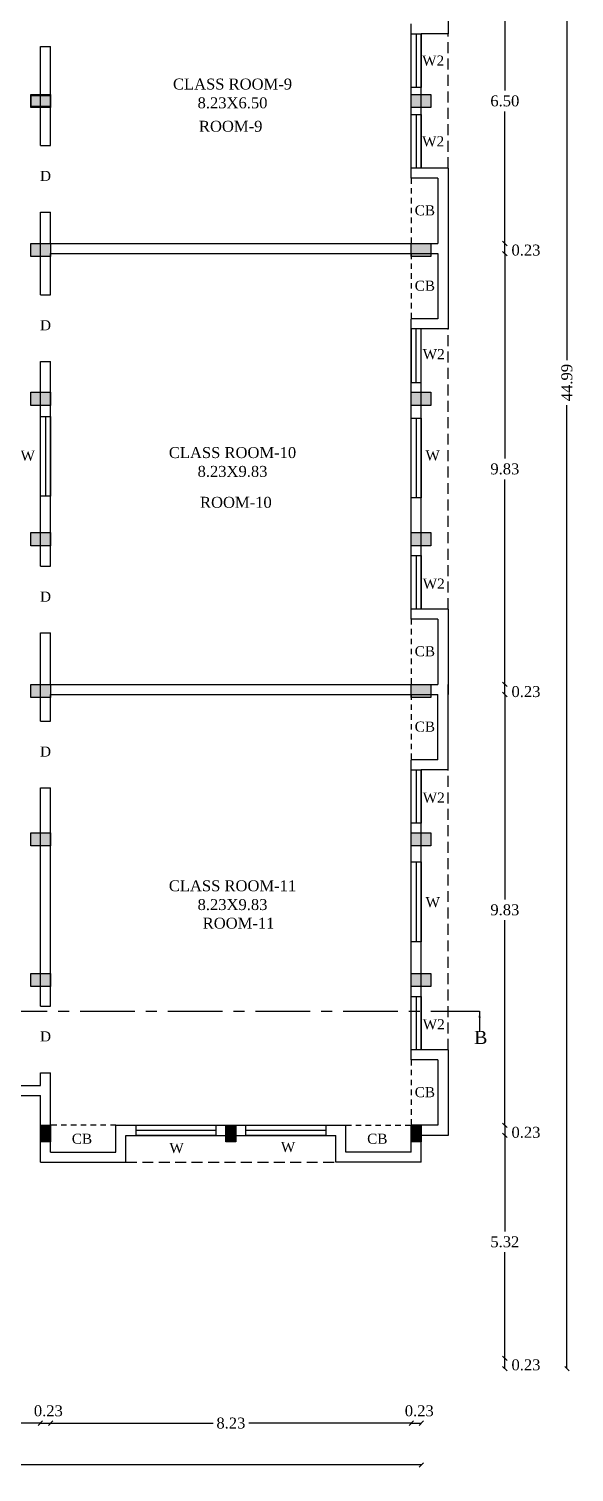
# Model space of a CAD drawing. Header units: metres. Extents: x -53 to 471, y -924 to -843.
# Drawn here: x 81.24 to 93.69, y -921.74 to -888.81 of the extents above; entities that cross this region are included whole.
import ezdxf
from ezdxf.enums import TextEntityAlignment as Align

# ---------------------------------------------------------------- set-up
doc = ezdxf.new("R2010")
doc.units = ezdxf.units.M
doc.header["$MEASUREMENT"] = 0
doc.header["$PDMODE"] = 3
doc.linetypes.add('CENTER', pattern=[2, 1.25, -0.25, 0.25, -0.25])
doc.linetypes.add('HIDDEN', pattern=[0.375, 0.25, -0.125])
doc.layers.get('DEFPOINTS').update_dxf_attribs({"lineweight": 5})
doc.layers.add('BLK_1_FLR_1_BLT_UP_AREA_EXISTING', color=27, linetype='Continuous', lineweight=0)
doc.styles.add('Isa-', font='times.ttf')
doc.styles.add('STYLE2', font='times.ttf')
doc.dimstyles.new('Copy of ISO-25', dxfattribs={"dimscale": 0, "dimtxt": 0.23, "dimasz": 0.1, "dimexe": 1.25, "dimexo": 0.625, "dimgap": 0.11, "dimtad": 0, "dimtih": 1, "dimtoh": 1, "dimzin": 1, "dimdsep": 46, "dimtxsty": 'STYLE2', "dimblk": 'OBLIQUE', "dimcen": 0, "dimse1": 1, "dimse2": 1, "dimclrd": 1, "dimclrt": 3, "dimadec": 0, "dimazin": 2, "dimtfac": 1, "dimtix": 1, "dimtofl": 0, "dimtmove": 0, "dimatfit": 3, "dimfxl": 0, "dimtolj": 1, "dimarcsym": 0})
doc.dimstyles.new('ISO-25', dxfattribs={"dimscale": 0, "dimtxt": 0.23, "dimasz": 0.15, "dimexe": 1.25, "dimexo": 0.625, "dimgap": 0.11, "dimtad": 0, "dimtih": 1, "dimtoh": 1, "dimzin": 1, "dimdsep": 46, "dimtxsty": 'STYLE2', "dimblk": 'OBLIQUE', "dimcen": 0, "dimse1": 1, "dimse2": 1, "dimclrd": 1, "dimclrt": 3, "dimadec": 0, "dimazin": 2, "dimtfac": 1, "dimtix": 1, "dimtofl": 0, "dimtmove": 0, "dimatfit": 3, "dimfxl": 0, "dimtolj": 1, "dimarcsym": 0})

# ---------------------------------------------------------------- blocks, each defined once
blk = doc.blocks.new('_Oblique')
at = {"color": 0, "linetype": 'ByBlock', "lineweight": -2}
blk.add_line((-0.5, -0.5), (0.5, 0.5), dxfattribs=at)
blk = doc.blocks.new('*D91')
at = {"color": 1, "lineweight": -2}
for p, q in [((37.518, -921.58), (63.352, -921.58)), ((90.198, -921.58), (64.364, -921.58))]:
    blk.add_line(p, q, dxfattribs=at)
at = {"layer": 'DEFPOINTS', "color": 0}
for p in [(37.518, -914.061), (90.198, -914.061), (90.198, -921.58)]:
    blk.add_point(p, dxfattribs=at)
at = {"color": 1, "lineweight": -2, "xscale": 0.1, "yscale": 0.1, "zscale": 0.1, "rotation": 180}
blk.add_blockref('_Oblique', (37.518, -921.58), dxfattribs=at)
at = {"color": 1, "lineweight": -2, "xscale": 0.1, "yscale": 0.1, "zscale": 0.1}
blk.add_blockref('_Oblique', (90.198, -921.58), dxfattribs=at)
at = {"color": 3, "lineweight": 25, "insert": (63.858, -921.58), "char_height": 0.25, "attachment_point": 5, "style": 'STYLE2'}
blk.add_mtext('\\A1;52.68', dxfattribs=at)
blk = doc.blocks.new('*D93')
at = {"color": 1, "lineweight": -2}
for p, q in [((93.522, -874.388), (93.522, -896.37)), ((93.522, -919.381), (93.522, -897.399))]:
    blk.add_line(p, q, dxfattribs=at)
at = {"layer": 'DEFPOINTS', "color": 0}
for p in [(84.788, -874.388), (93.522, -874.388), (72.358, -919.381)]:
    blk.add_point(p, dxfattribs=at)
at = {"color": 1, "lineweight": -2, "xscale": 0.1, "yscale": 0.1, "zscale": 0.1}
for p, rotation in [((93.522, -874.388), 90), ((93.522, -919.381), 270)]:
    blk.add_blockref('_Oblique', p, dxfattribs=dict(at, rotation=rotation))
at = {"color": 3, "lineweight": 25, "insert": (93.522, -896.884), "char_height": 0.25, "attachment_point": 5, "rotation": 90, "style": 'STYLE2'}
blk.add_mtext('\\A1;44.99', dxfattribs=at)
blk = doc.blocks.new('*D105')
at = {"color": 1, "lineweight": -2}
for p, q in [((79.068, -920.627), (79.865, -920.627)), ((81.508, -920.627), (80.711, -920.627))]:
    blk.add_line(p, q, dxfattribs=at)
at = {"layer": 'DEFPOINTS', "color": 0}
for p in [(79.068, -912.921), (81.508, -913.151), (81.508, -920.627)]:
    blk.add_point(p, dxfattribs=at)
at = {"color": 1, "lineweight": -2, "xscale": 0.1, "yscale": 0.1, "zscale": 0.1, "rotation": 180}
blk.add_blockref('_Oblique', (79.068, -920.627), dxfattribs=at)
at = {"color": 1, "lineweight": -2, "xscale": 0.1, "yscale": 0.1, "zscale": 0.1}
blk.add_blockref('_Oblique', (81.508, -920.627), dxfattribs=at)
at = {"color": 3, "lineweight": 25, "insert": (80.288, -920.627), "char_height": 0.25, "attachment_point": 5, "style": 'STYLE2'}
blk.add_mtext('\\A1;2.44', dxfattribs=at)
blk = doc.blocks.new('*D106')
at = {"color": 1, "lineweight": -2}
blk.add_line((81.508, -920.627), (81.738, -920.627), dxfattribs=at)
at = {"layer": 'DEFPOINTS', "color": 0}
for p in [(81.508, -913.151), (81.738, -913.831), (81.738, -920.627)]:
    blk.add_point(p, dxfattribs=at)
at = {"color": 1, "lineweight": -2, "xscale": 0.1, "yscale": 0.1, "zscale": 0.1, "rotation": 180}
blk.add_blockref('_Oblique', (81.508, -920.627), dxfattribs=at)
at = {"color": 1, "lineweight": -2, "xscale": 0.1, "yscale": 0.1, "zscale": 0.1}
blk.add_blockref('_Oblique', (81.738, -920.627), dxfattribs=at)
at = {"color": 3, "lineweight": 25, "insert": (81.688, -920.347), "char_height": 0.25, "attachment_point": 5, "style": 'STYLE2'}
blk.add_mtext('\\A1;0.23', dxfattribs=at)
blk = doc.blocks.new('*D107')
at = {"color": 1, "lineweight": -2}
for p, q in [((81.738, -920.627), (85.447, -920.627)), ((89.968, -920.627), (86.26, -920.627))]:
    blk.add_line(p, q, dxfattribs=at)
at = {"layer": 'DEFPOINTS', "color": 0}
for p in [(81.738, -913.831), (89.968, -913.831), (89.968, -920.627)]:
    blk.add_point(p, dxfattribs=at)
at = {"color": 1, "lineweight": -2, "xscale": 0.1, "yscale": 0.1, "zscale": 0.1, "rotation": 180}
blk.add_blockref('_Oblique', (81.738, -920.627), dxfattribs=at)
at = {"color": 1, "lineweight": -2, "xscale": 0.1, "yscale": 0.1, "zscale": 0.1}
blk.add_blockref('_Oblique', (89.968, -920.627), dxfattribs=at)
at = {"color": 3, "lineweight": 25, "insert": (85.853, -920.627), "char_height": 0.25, "attachment_point": 5, "style": 'STYLE2'}
blk.add_mtext('\\A1;8.23', dxfattribs=at)
blk = doc.blocks.new('*D108')
at = {"color": 1, "lineweight": -2}
blk.add_line((89.968, -920.627), (90.198, -920.627), dxfattribs=at)
at = {"layer": 'DEFPOINTS', "color": 0}
for p in [(89.968, -913.831), (90.198, -914.061), (90.198, -920.627)]:
    blk.add_point(p, dxfattribs=at)
at = {"color": 1, "lineweight": -2, "xscale": 0.1, "yscale": 0.1, "zscale": 0.1, "rotation": 180}
blk.add_blockref('_Oblique', (89.968, -920.627), dxfattribs=at)
at = {"color": 1, "lineweight": -2, "xscale": 0.1, "yscale": 0.1, "zscale": 0.1}
blk.add_blockref('_Oblique', (90.198, -920.627), dxfattribs=at)
at = {"color": 3, "lineweight": 25, "insert": (90.152, -920.347), "char_height": 0.25, "attachment_point": 5, "style": 'STYLE2'}
blk.add_mtext('\\A1;0.23', dxfattribs=at)
blk = doc.blocks.new('*D114')
at = {"color": 1, "lineweight": -2}
blk.add_line((92.105, -919.381), (92.105, -919.151), dxfattribs=at)
at = {"layer": 'DEFPOINTS', "color": 0}
for p in [(71.898, -919.151), (72.358, -919.381), (92.105, -919.151)]:
    blk.add_point(p, dxfattribs=at)
at = {"color": 1, "lineweight": -2, "xscale": 0.1, "yscale": 0.1, "zscale": 0.1}
for p, rotation in [((92.105, -919.151), 90), ((92.105, -919.381), 270)]:
    blk.add_blockref('_Oblique', p, dxfattribs=dict(at, rotation=rotation))
at = {"color": 3, "lineweight": 25, "insert": (92.587, -919.299), "char_height": 0.25, "attachment_point": 5, "style": 'STYLE2'}
blk.add_mtext('\\A1;0.23', dxfattribs=at)
blk = doc.blocks.new('*D115')
at = {"color": 1, "lineweight": -2}
for p, q in [((92.105, -913.831), (92.105, -916.253)), ((92.105, -919.151), (92.105, -916.728))]:
    blk.add_line(p, q, dxfattribs=at)
at = {"layer": 'DEFPOINTS', "color": 0}
for p in [(89.968, -913.831), (92.105, -913.831), (71.898, -919.151)]:
    blk.add_point(p, dxfattribs=at)
at = {"color": 1, "lineweight": -2, "xscale": 0.1, "yscale": 0.1, "zscale": 0.1}
for p, rotation in [((92.105, -913.831), 90), ((92.105, -919.151), 270)]:
    blk.add_blockref('_Oblique', p, dxfattribs=dict(at, rotation=rotation))
at = {"color": 3, "lineweight": 25, "insert": (92.105, -916.491), "char_height": 0.25, "attachment_point": 5, "style": 'STYLE2'}
blk.add_mtext('\\A1;5.32', dxfattribs=at)
blk = doc.blocks.new('*D116')
at = {"color": 1, "lineweight": -2}
blk.add_line((92.105, -913.831), (92.105, -914.061), dxfattribs=at)
at = {"layer": 'DEFPOINTS', "color": 0}
for p in [(89.968, -913.831), (90.198, -914.061), (92.105, -914.061)]:
    blk.add_point(p, dxfattribs=at)
at = {"color": 1, "lineweight": -2, "xscale": 0.1, "yscale": 0.1, "zscale": 0.1}
for p, rotation in [((92.105, -913.831), 90), ((92.105, -914.061), 270)]:
    blk.add_blockref('_Oblique', p, dxfattribs=dict(at, rotation=rotation))
at = {"color": 3, "lineweight": 25, "insert": (92.587, -913.993), "char_height": 0.25, "attachment_point": 5, "style": 'STYLE2'}
blk.add_mtext('\\A1;0.23', dxfattribs=at)
blk = doc.blocks.new('*D117')
at = {"color": 1, "lineweight": -2}
for p, q in [((92.105, -904.001), (92.105, -908.678)), ((92.105, -913.831), (92.105, -909.153))]:
    blk.add_line(p, q, dxfattribs=at)
at = {"layer": 'DEFPOINTS', "color": 0}
for p in [(89.968, -904.001), (92.105, -904.001), (90.198, -913.831)]:
    blk.add_point(p, dxfattribs=at)
at = {"color": 1, "lineweight": -2, "xscale": 0.1, "yscale": 0.1, "zscale": 0.1}
for p, rotation in [((92.105, -904.001), 90), ((92.105, -913.831), 270)]:
    blk.add_blockref('_Oblique', p, dxfattribs=dict(at, rotation=rotation))
at = {"color": 3, "lineweight": 25, "insert": (92.105, -908.916), "char_height": 0.25, "attachment_point": 5, "style": 'STYLE2'}
blk.add_mtext('\\A1;9.83', dxfattribs=at)
blk = doc.blocks.new('*D128')
at = {"color": 1, "lineweight": -2}
blk.add_line((92.105, -904.001), (92.105, -903.771), dxfattribs=at)
at = {"layer": 'DEFPOINTS', "color": 0}
for p in [(89.968, -903.771), (92.105, -903.771), (89.968, -904.001)]:
    blk.add_point(p, dxfattribs=at)
at = {"color": 1, "lineweight": -2, "xscale": 0.1, "yscale": 0.1, "zscale": 0.1}
for p, rotation in [((92.105, -903.771), 90), ((92.105, -904.001), 270)]:
    blk.add_blockref('_Oblique', p, dxfattribs=dict(at, rotation=rotation))
at = {"color": 3, "lineweight": 25, "insert": (92.587, -903.937), "char_height": 0.25, "attachment_point": 5, "style": 'STYLE2'}
blk.add_mtext('\\A1;0.23', dxfattribs=at)
blk = doc.blocks.new('*D129')
at = {"color": 1, "lineweight": -2}
for p, q in [((92.105, -893.941), (92.105, -898.618)), ((92.105, -903.771), (92.105, -899.093))]:
    blk.add_line(p, q, dxfattribs=at)
at = {"layer": 'DEFPOINTS', "color": 0}
for p in [(89.968, -893.941), (92.105, -893.941), (89.968, -903.771)]:
    blk.add_point(p, dxfattribs=at)
at = {"color": 1, "lineweight": -2, "xscale": 0.1, "yscale": 0.1, "zscale": 0.1}
for p, rotation in [((92.105, -893.941), 90), ((92.105, -903.771), 270)]:
    blk.add_blockref('_Oblique', p, dxfattribs=dict(at, rotation=rotation))
at = {"color": 3, "lineweight": 25, "insert": (92.105, -898.856), "char_height": 0.25, "attachment_point": 5, "style": 'STYLE2'}
blk.add_mtext('\\A1;9.83', dxfattribs=at)
blk = doc.blocks.new('*D130')
at = {"color": 1, "lineweight": -2}
blk.add_line((92.105, -893.941), (92.105, -893.711), dxfattribs=at)
at = {"layer": 'DEFPOINTS', "color": 0}
for p in [(89.968, -893.711), (92.105, -893.711), (89.968, -893.941)]:
    blk.add_point(p, dxfattribs=at)
at = {"color": 1, "lineweight": -2, "xscale": 0.1, "yscale": 0.1, "zscale": 0.1}
for p, rotation in [((92.105, -893.711), 90), ((92.105, -893.941), 270)]:
    blk.add_blockref('_Oblique', p, dxfattribs=dict(at, rotation=rotation))
at = {"color": 3, "lineweight": 25, "insert": (92.587, -893.863), "char_height": 0.25, "attachment_point": 5, "style": 'STYLE2'}
blk.add_mtext('\\A1;0.23', dxfattribs=at)
blk = doc.blocks.new('*D131')
at = {"color": 1, "lineweight": -2}
for p, q in [((92.105, -887.208), (92.105, -890.222)), ((92.105, -893.711), (92.105, -890.697))]:
    blk.add_line(p, q, dxfattribs=at)
at = {"layer": 'DEFPOINTS', "color": 0}
for p in [(89.968, -887.208), (92.105, -887.208), (89.968, -893.711)]:
    blk.add_point(p, dxfattribs=at)
at = {"color": 1, "lineweight": -2, "xscale": 0.1, "yscale": 0.1, "zscale": 0.1}
for p, rotation in [((92.105, -887.208), 90), ((92.105, -893.711), 270)]:
    blk.add_blockref('_Oblique', p, dxfattribs=dict(at, rotation=rotation))
at = {"color": 3, "lineweight": 25, "insert": (92.105, -890.459), "char_height": 0.25, "attachment_point": 5, "style": 'STYLE2'}
blk.add_mtext('\\A1;6.50', dxfattribs=at)
blk = doc.blocks.new('dghtreh')
blk.add_hatch(color=5).paths.add_polyline_path([(1278.195, 148.893), (1277.965, 148.893), (1277.965, 148.443), (1278.195, 148.443)])
at = {"color": 5}
blk.add_lwpolyline([(1277.965, 148.893), (1277.965, 148.443), (1278.195, 148.443), (1278.195, 148.893)], close=True, dxfattribs=at)
blk = doc.blocks.new('FF COLUMN')
for color, points in [(5, [(38.81, -16.221), (38.36, -16.221), (38.36, -15.921), (38.81, -15.921)]), (4, [(47.04, -15.921), (47.49, -15.921), (47.49, -16.221), (47.04, -16.221)]), (5, [(38.81, -19.622), (38.36, -19.622), (38.36, -19.322), (38.81, -19.322)]), (4, [(47.04, -19.322), (47.49, -19.322), (47.49, -19.622), (47.04, -19.622)]), (5, [(38.81, -23.017), (38.36, -23.017), (38.36, -22.717), (38.81, -22.717)]), (4, [(47.04, -22.717), (47.49, -22.717), (47.49, -23.017), (47.04, -23.017)]), (5, [(38.81, -26.217), (38.36, -26.217), (38.36, -25.917), (38.81, -25.917)]), (4, [(47.04, -25.917), (47.49, -25.917), (47.49, -26.217), (47.04, -26.217)]), (5, [(38.81, -29.682), (38.36, -29.682), (38.36, -29.382), (38.81, -29.382)]), (4, [(47.04, -29.382), (47.49, -29.382), (47.49, -29.682), (47.04, -29.682)]), (5, [(38.81, -33.068), (38.36, -33.068), (38.36, -32.768), (38.81, -32.768)]), (4, [(47.04, -32.768), (47.49, -32.768), (47.49, -33.068), (47.04, -33.068)]), (5, [(38.81, -36.277), (38.36, -36.277), (38.36, -35.977), (38.81, -35.977)]), (4, [(47.04, -35.977), (47.49, -35.977), (47.49, -36.277), (47.04, -36.277)]), (2, [(38.58, -39.822), (38.81, -39.822), (38.81, -39.442), (38.58, -39.442)]), (2, [(42.81, -39.822), (43.04, -39.822), (43.04, -39.442), (42.81, -39.442)]), (2, [(47.04, -39.822), (47.27, -39.822), (47.27, -39.442), (47.04, -39.442)])]:
    blk.add_hatch(color=color).paths.add_polyline_path(points)
at = {"color": 5}
for points in [[(38.81, -16.221), (38.36, -16.221), (38.36, -15.921), (38.81, -15.921)], [(38.81, -19.622), (38.36, -19.622), (38.36, -19.322), (38.81, -19.322)], [(38.81, -23.017), (38.36, -23.017), (38.36, -22.717), (38.81, -22.717)], [(38.81, -26.217), (38.36, -26.217), (38.36, -25.917), (38.81, -25.917)], [(38.81, -29.682), (38.36, -29.682), (38.36, -29.382), (38.81, -29.382)], [(38.81, -33.068), (38.36, -33.068), (38.36, -32.768), (38.81, -32.768)], [(38.81, -36.277), (38.36, -36.277), (38.36, -35.977), (38.81, -35.977)]]:
    blk.add_lwpolyline(points, close=True, dxfattribs=at)
at = {"color": 4}
for points in [[(47.04, -15.921), (47.49, -15.921), (47.49, -16.221), (47.04, -16.221)], [(47.04, -19.322), (47.49, -19.322), (47.49, -19.622), (47.04, -19.622)], [(47.04, -22.717), (47.49, -22.717), (47.49, -23.017), (47.04, -23.017)], [(47.04, -25.917), (47.49, -25.917), (47.49, -26.217), (47.04, -26.217)], [(47.04, -29.382), (47.49, -29.382), (47.49, -29.682), (47.04, -29.682)], [(47.04, -32.768), (47.49, -32.768), (47.49, -33.068), (47.04, -33.068)], [(47.04, -35.977), (47.49, -35.977), (47.49, -36.277), (47.04, -36.277)]]:
    blk.add_lwpolyline(points, close=True, dxfattribs=at)
at = {"color": 2}
for points in [[(38.58, -39.822), (38.58, -39.442), (38.81, -39.442), (38.81, -39.822)], [(42.81, -39.822), (42.81, -39.442), (43.04, -39.442), (43.04, -39.822)], [(47.04, -39.822), (47.04, -39.442), (47.27, -39.442), (47.27, -39.822)]]:
    blk.add_lwpolyline(points, close=True, dxfattribs=at)

msp = doc.modelspace()

# ---------------------------------------------------------------- linework, layer by layer
at = {"lineweight": -3}
for p, q in [((90.80806, -886.97821), (90.80806, -888.92821)), ((89.96806, -892.22055), (89.96806, -888.69821)), ((90.19806, -891.99055), (90.19806, -888.92821)), ((90.80806, -888.92821), (90.19806, -888.92821)), ((81.50806, -891.47554), (81.50806, -889.21321)), ((81.50806, -889.21321), (81.73806, -889.21321)), ((81.73806, -891.47554), (81.73806, -889.21321)), ((81.50806, -891.47554), (81.73806, -891.47554)), ((90.80806, -891.99055), (90.19806, -891.99055)), ((90.80806, -891.99055), (90.80806, -893.94055)), ((90.57806, -892.22055), (89.96806, -892.22055)), ((90.57806, -892.22055), (90.57806, -893.71055)), ((81.50806, -894.88283), (81.50806, -892.99554)), ((81.50806, -892.99554), (81.73806, -892.99554)), ((81.73806, -893.71055), (81.73806, -892.99554)), ((81.73806, -893.71055), (90.57806, -893.71055)), ((90.80806, -893.71055), (90.80806, -895.66055)), ((81.73806, -894.88283), (81.73806, -893.94055)), ((81.73806, -893.94055), (90.57806, -893.94055)), ((90.57806, -893.94055), (90.57806, -895.43055)), ((81.50806, -894.88283), (81.73806, -894.88283)), ((89.96806, -902.28055), (89.96806, -895.43055)), ((90.57806, -895.43055), (89.96806, -895.43055)), ((90.19806, -902.05055), (90.19806, -895.66055)), ((90.80806, -895.66055), (90.19806, -895.66055)), ((81.50806, -901.07643), (81.50806, -896.40283)), ((81.50806, -896.40283), (81.73806, -896.40283)), ((81.73806, -901.07643), (81.73806, -896.40283)), ((81.50806, -901.07643), (81.73806, -901.07643)), ((90.57806, -902.28055), (89.96806, -902.28055)), ((90.80806, -902.05055), (90.19806, -902.05055)), ((90.57806, -902.28055), (90.57806, -903.77055)), ((90.80806, -902.05055), (90.80806, -904.00055)), ((81.50806, -904.61055), (81.50806, -902.59643)), ((81.50806, -902.59643), (81.73806, -902.59643)), ((81.73806, -903.77055), (81.73806, -902.59643)), ((81.73806, -903.77055), (90.57806, -903.77055)), ((90.80806, -905.72055), (90.80806, -903.77055)), ((81.73806, -904.61055), (81.73806, -904.00055)), ((81.73806, -904.00055), (90.57806, -904.00055)), ((90.57806, -905.49055), (90.57806, -904.00055)), ((81.50806, -904.61055), (81.73806, -904.61055)), ((89.96806, -912.34055), (89.96806, -905.49055)), ((90.57806, -905.49055), (89.96806, -905.49055)), ((90.19806, -912.11055), (90.19806, -905.72055)), ((90.80806, -905.72055), (90.19806, -905.72055)), ((81.50806, -911.10984), (81.50806, -906.13055)), ((81.50806, -906.13055), (81.73806, -906.13055)), ((81.73806, -910.47055), (81.73806, -906.13055)), ((81.73806, -911.10984), (81.73806, -909.79643)), ((81.50806, -911.10984), (81.73806, -911.10984)), ((90.80806, -912.11055), (90.19806, -912.11055)), ((90.80806, -912.11055), (90.80806, -914.06055)), ((90.57806, -912.34055), (89.96806, -912.34055)), ((90.57806, -912.34055), (90.57806, -913.83055)), ((81.50806, -912.92055), (81.50806, -912.62984)), ((81.50806, -912.62984), (81.73806, -912.62984)), ((81.73806, -914.44055), (81.73806, -912.62984)), ((79.06806, -912.92055), (81.50806, -912.92055)), ((79.06806, -913.15055), (81.50806, -913.15055)), ((81.50806, -914.67055), (81.50806, -913.15055)), ((83.22806, -913.83055), (88.47806, -913.83055)), ((83.22806, -914.44055), (83.22806, -913.83055)), ((88.47806, -914.44055), (88.47806, -913.83055)), ((89.96806, -914.44055), (89.96806, -913.83055)), ((90.57806, -913.83055), (89.96806, -913.83055)), ((83.45806, -914.06055), (88.24806, -914.06055)), ((83.45806, -914.67055), (83.45806, -914.06055)), ((88.24806, -914.67055), (88.24806, -914.06055)), ((90.19806, -914.67055), (90.19806, -914.06055)), ((90.80806, -914.06055), (90.19806, -914.06055)), ((81.73806, -914.44055), (83.22806, -914.44055)), ((89.96806, -914.44055), (88.47806, -914.44055)), ((81.50806, -914.67055), (83.45806, -914.67055)), ((90.19806, -914.67055), (88.24806, -914.67055))]:
    msp.add_line(p, q, dxfattribs=at)
at = {"color": 1, "lineweight": -3}
for p, q in [((90.08306, -888.92821), (90.08306, -890.14821)), ((90.08306, -890.77055), (90.08306, -891.99055)), ((90.08306, -896.88055), (90.08306, -895.66055)), ((81.62306, -897.65538), (81.62306, -899.47538)), ((90.08306, -897.69445), (90.08306, -899.51445)), ((90.08306, -900.83055), (90.08306, -902.05055)), ((90.08306, -905.72055), (90.08306, -906.94055)), ((90.08306, -907.82188), (90.08306, -909.64188)), ((90.08306, -910.89055), (90.08306, -912.11055)), ((85.50806, -913.94555), (83.68806, -913.94555)), ((88.01806, -913.94555), (86.19806, -913.94555))]:
    msp.add_line(p, q, dxfattribs=at)
at = {"color": 1, "linetype": 'HIDDEN', "lineweight": -3}
for p, q in [((90.80806, -891.99055), (90.80806, -888.92821)), ((90.80806, -902.05055), (90.80806, -895.66055)), ((90.80806, -912.11055), (90.80806, -905.72055)), ((90.80806, -912.11055), (90.80806, -905.72055)), ((83.45806, -914.67055), (88.24806, -914.67055))]:
    msp.add_line(p, q, dxfattribs=at)
at = {"color": 41, "linetype": 'HIDDEN', "lineweight": -3, "ltscale": 0.5}
for p, q in [((89.96806, -892.22055), (89.96806, -893.71055)), ((89.96806, -893.94055), (89.96806, -895.43055)), ((89.96806, -902.28055), (89.96806, -903.77055)), ((89.96806, -904.00055), (89.96806, -905.49055)), ((89.96806, -912.34055), (89.96806, -913.83055)), ((83.22806, -913.83055), (81.73806, -913.83055)), ((88.47806, -913.83055), (89.96806, -913.83055))]:
    msp.add_line(p, q, dxfattribs=at)
at = {"color": 5, "linetype": 'CENTER', "lineweight": -3}
msp.add_line((36.41245, -911.22457), (91.52807, -911.22457), dxfattribs=at)
at = {"color": 2, "lineweight": -3}
for points in [[(90.19806, -890.14821), (89.96806, -890.14821), (89.96806, -888.92821), (90.19806, -888.92821)], [(90.19806, -891.99055), (89.96806, -891.99055), (89.96806, -890.77055), (90.19806, -890.77055)], [(90.19806, -895.66055), (89.96806, -895.66055), (89.96806, -896.88055), (90.19806, -896.88055)], [(81.73806, -899.47538), (81.50806, -899.47538), (81.50806, -897.65538), (81.73806, -897.65538)], [(90.19806, -899.51445), (89.96806, -899.51445), (89.96806, -897.69445), (90.19806, -897.69445)], [(90.19806, -902.05055), (89.96806, -902.05055), (89.96806, -900.83055), (90.19806, -900.83055)], [(90.19806, -906.94055), (89.96806, -906.94055), (89.96806, -905.72055), (90.19806, -905.72055)], [(90.19806, -909.64188), (89.96806, -909.64188), (89.96806, -907.82188), (90.19806, -907.82188)], [(90.19806, -912.11055), (89.96806, -912.11055), (89.96806, -910.89055), (90.19806, -910.89055)], [(83.68806, -914.06055), (83.68806, -913.83055), (85.50806, -913.83055), (85.50806, -914.06055)], [(86.19806, -914.06055), (86.19806, -913.83055), (88.01806, -913.83055), (88.01806, -914.06055)]]:
    msp.add_lwpolyline(points, close=True, dxfattribs=at)
at = {"layer": 'BLK_1_FLR_1_BLT_UP_AREA_EXISTING', "color": 27}
msp.add_lwpolyline([(79.06806, -913.15055), (81.50806, -913.15055), (81.50806, -914.67055), (83.45806, -914.67055), (83.45806, -914.06055), (88.24806, -914.06055), (88.24806, -914.67055), (90.19806, -914.67055), (90.19806, -914.06055), (90.80806, -914.06055), (90.80806, -912.11055), (90.19806, -912.11055), (90.19806, -905.72055), (90.80806, -905.72055), (90.80806, -902.05055), (90.19806, -902.05055), (90.19806, -895.66055), (90.80806, -895.66055), (90.80806, -891.99055), (90.19806, -891.99055), (90.19806, -888.92821), (90.80806, -888.92821), (90.80806, -886.97821)], dxfattribs=at)

# ---------------------------------------------------------------- block references
msp.add_blockref('FF COLUMN', (42.92806, -874.38836))
at = {"color": 4, "lineweight": -3, "rotation": 270}
msp.add_blockref('dghtreh', (-67.15497, 387.62091), dxfattribs=at)

# ---------------------------------------------------------------- texts
at = {"color": 4, "lineweight": -3, "style": 'Isa-'}
for s, p in [('W2', (90.46866, -889.65177)), ('W2', (90.46866, -891.49411)), ('D', (81.62306, -892.283)), ('CB', (90.27965, -893.069)), ('CB', (90.27965, -894.789)), ('D', (81.62306, -895.69029)), ('W', (81.21732, -898.66451)), ('W', (90.4572, -898.66175)), ('D', (81.62306, -901.88389)), ('W2', (90.48245, -901.5856)), ('CB', (90.27965, -903.129)), ('CB', (90.27965, -904.849)), ('D', (81.62306, -905.41801)), ('W2', (90.48245, -906.46773)), ('W', (90.4599, -908.85449)), ('W2', (90.48245, -911.64026)), ('D', (81.62306, -911.9173)), ('CB', (90.27965, -913.189)), ('CB', (82.45494, -914.25244)), ('CB', (89.19494, -914.25244)), ('W', (84.61348, -914.4626)), ('W', (87.15803, -914.43932))]:
    msp.add_text(s, height=0.23, dxfattribs=at).set_placement(p, align=Align.CENTER)
at = {"lineweight": -3, "style": 'Isa-'}
for s, p in [('CLASS ROOM-9', (85.89037, -890.19722)), ('8.23X6.50', (85.89037, -890.62613)), ('CLASS ROOM-10', (85.89037, -898.60611)), ('8.23X9.83', (85.89037, -899.03502)), ('CLASS ROOM-11', (85.89037, -908.49038)), ('8.23X9.83', (85.89037, -908.91929))]:
    msp.add_text(s, height=0.25, dxfattribs=at).set_placement(p, align=Align.CENTER)
at = {"color": 23, "lineweight": -3, "style": 'Isa-'}
for s, p in [('ROOM-9', (85.12451, -891.16019)), ('ROOM-10', (85.14869, -899.74084)), ('ROOM-11', (85.21011, -909.34347))]:
    msp.add_text(s, height=0.25, dxfattribs=at).set_placement(p)
at = {"color": 4, "lineweight": -3, "style": 'Isa-'}
msp.add_text('W2', height=0.23, rotation=360, dxfattribs=at).set_placement((90.48245, -896.34986), align=Align.CENTER)
at = {"color": 2, "lineweight": -3, "style": 'Isa-'}
msp.add_text('B', height=0.3, dxfattribs=at).set_placement((91.40406, -911.97525))

# ---------------------------------------------------------------- dimensions: what is measured, and where the dimension line sits
at = {"lineweight": 25}
dim = msp.add_linear_dim(base=(93.52226, -874.38836), p1=(72.35806, -919.38055), p2=(84.78806, -874.38836), angle=90, dimstyle='Copy of ISO-25', override={"dimscale": 1, "dimtxt": 0.25}, dxfattribs=at)
dim.commit()
dim.dimension.update_dxf_attribs({"geometry": '*D93', "text_midpoint": (93.52226, -896.88446), "text_rotation": 90})
for base, p1, p2, picture, middle in [((92.10519, -887.20821), (89.96806, -893.71055), (89.96806, -887.20821), '*D131', (92.10519, -890.45938)), ((92.10519, -893.94055), (89.96806, -903.77055), (89.96806, -893.94055), '*D129', (92.10519, -898.85555)), ((92.10519, -904.00055), (90.19806, -913.83055), (89.96806, -904.00055), '*D117', (92.10519, -908.91555)), ((92.10519, -913.83055), (71.89806, -919.15055), (89.96806, -913.83055), '*D115', (92.10519, -916.49055))]:
    dim = msp.add_linear_dim(base=base, p1=p1, p2=p2, angle=90, dimstyle='Copy of ISO-25', override={"dimscale": 1, "dimtxt": 0.25, "dimtmove": 1}, dxfattribs=at)
    dim.commit()
    dim.dimension.update_dxf_attribs({"geometry": picture, "text_midpoint": middle})
for base, p1, p2, picture, middle in [((92.10519, -893.71055), (89.96806, -893.94055), (89.96806, -893.71055), '*D130', (92.58709, -893.86339)), ((92.10519, -903.77055), (89.96806, -904.00055), (89.96806, -903.77055), '*D128', (92.58709, -903.93667)), ((92.10519, -914.06055), (89.96806, -913.83055), (90.19806, -914.06055), '*D116', (92.58709, -913.99346)), ((92.10519, -919.15055), (72.35806, -919.38055), (71.89806, -919.15055), '*D114', (92.58709, -919.29851))]:
    dim = msp.add_linear_dim(base=base, p1=p1, p2=p2, angle=90, dimstyle='Copy of ISO-25', override={"dimscale": 1, "dimtxt": 0.25, "dimtmove": 2}, dxfattribs=at)
    dim.commit()
    dim.dimension.update_dxf_attribs({"geometry": picture, "text_midpoint": middle, "dimtype": 160})
for base, p1, p2, override, picture, middle in [((81.50806, -920.62681), (79.06806, -912.92055), (81.50806, -913.15055), {"dimscale": 1, "dimtxt": 0.25, "dimtmove": 1}, '*D105', (80.28806, -920.62681)), ((89.96806, -920.62681), (81.73806, -913.83055), (89.96806, -913.83055), {"dimscale": 1, "dimtxt": 0.25, "dimtmove": 1}, '*D107', (85.85306, -920.62681)), ((90.19806, -921.58037), (37.51806, -914.06055), (90.19806, -914.06055), {"dimscale": 1, "dimtxt": 0.25}, '*D91', (63.85806, -921.58037))]:
    dim = msp.add_linear_dim(base=base, p1=p1, p2=p2, dimstyle='Copy of ISO-25', override=override, dxfattribs=at)
    dim.commit()
    dim.dimension.update_dxf_attribs({"geometry": picture, "text_midpoint": middle})
for base, p1, p2, picture, middle in [((81.73806, -920.62681), (81.50806, -913.15055), (81.73806, -913.83055), '*D106', (81.68754, -920.34655)), ((90.19806, -920.62681), (89.96806, -913.83055), (90.19806, -914.06055), '*D108', (90.15236, -920.34655))]:
    dim = msp.add_linear_dim(base=base, p1=p1, p2=p2, dimstyle='Copy of ISO-25', override={"dimscale": 1, "dimtxt": 0.25, "dimtmove": 2}, dxfattribs=at)
    dim.commit()
    dim.dimension.update_dxf_attribs({"geometry": picture, "text_midpoint": middle, "dimtype": 160})

# ---------------------------------------------------------------- leaders
at = {"lineweight": -3}
msp.add_leader([(91.52807, -911.22457), (91.52807, -911.69595)], dimstyle='ISO-25', override={"dimscale": 1}, dxfattribs=at)

doc.saveas('drawing.dxf')
